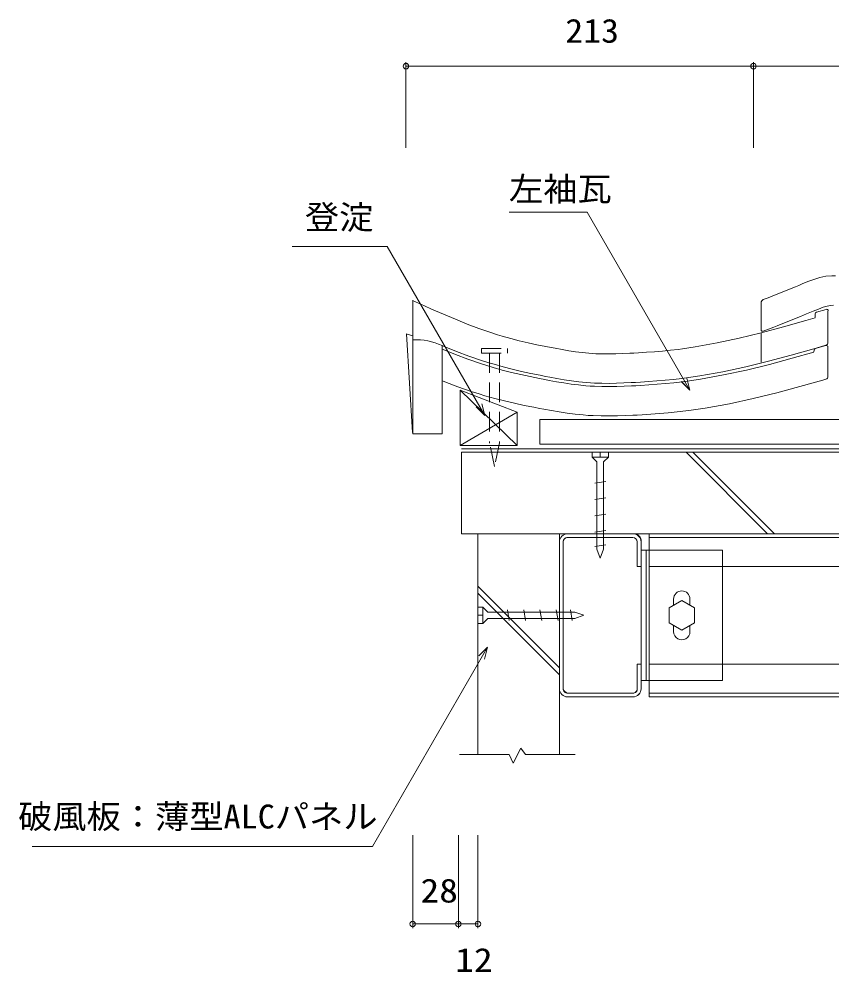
# Model space of a CAD drawing. Units: millimetres, scale not verified. Extents: x -641 to 633, y -299 to 317.
# Drawn here: x -641 to -143, y -271 to 313 of the extents above; entities that cross this region are included whole.
import ezdxf
from ezdxf.enums import TextEntityAlignment as Align

# ---------------------------------------------------------------- set-up
doc = ezdxf.new("R2010")
doc.units = ezdxf.units.MM
doc.header["$LTSCALE"] = 10
doc.linetypes.add('DASHED1', pattern=[1.8, 1.2, -0.6])
doc.linetypes.add('DASHED3', pattern=[4, 3, -1])
for name, color, linetype, lineweight in [('0-0_1', 4, 'Continuous', 18), ('0-1_2', 7, 'Continuous', 18), ('0-2_3', 2, 'Continuous', 18)]:
    doc.layers.add(name, color=color, linetype=linetype, lineweight=lineweight)
doc.styles.add('ＭＳ ゴシック', font='')
doc.styles.get('ＭＳ ゴシック').set_extended_font_data('MS Gothic')

msp = doc.modelspace()

# ---------------------------------------------------------------- linework, layer by layer
at = {"layer": '0-0_1'}
for p, q in [((-392.37, 136.88), (-399.72, 140.3)), ((-184.66, 140.74), (-183.53, 141.19)), ((-185.92, 138.88), (-185.92, 122.35)), ((-146.1, 134.8), (-152.05, 133.06)), ((-152.77, 132.13), (-152.85, 129.79)), ((-144.98, 113.99), (-144.98, 133.75)), ((-184.62, 121.41), (-178.22, 123.93)), ((-399.55, 118.57), (-403.52, 119.79)), ((-403.3, 119.85), (-399.66, 59.35)), ((-185.85, 120.13), (-185.85, 102.37)), ((-381.55, 112.59), (-381.55, 58.47)), ((-381.43, 112.59), (-380.19, 112.07)), ((-380.19, 112.07), (-372.65, 109.03)), ((-153.63, 110.66), (-146.88, 112.6)), ((-146.26, 112.68), (-152.79, 110.76)), ((-145.65, 113.04), (-146.87, 112.62)), ((-144.98, 93.16), (-144.98, 111.72)), ((-372.65, 109.03), (-365.05, 106.16)), ((-365.05, 106.16), (-357.38, 103.5)), ((-181.38, 103.02), (-167.49, 106.75)), ((-167.49, 106.75), (-153.63, 110.66)), ((-153.51, 109.84), (-153.55, 108.71)), ((-357.38, 103.5), (-352.89, 102.07)), ((-352.89, 102.07), (-349.67, 101.1)), ((-349.67, 101.1), (-344.09, 99.54)), ((-344.09, 99.54), (-338.46, 98.11)), ((-209.33, 96.52), (-195.32, 99.57)), ((-195.32, 99.57), (-181.38, 103.02)), ((-338.46, 98.11), (-332.8, 96.77)), ((-332.8, 96.77), (-327.12, 95.53)), ((-327.12, 95.53), (-321.42, 94.36)), ((-321.42, 94.36), (-318.1, 93.72)), ((-318.1, 93.72), (-315.53, 93.23)), ((-231.63, 92.78), (-223.41, 93.98)), ((-223.41, 93.98), (-209.33, 96.52)), ((-315.53, 93.23), (-311.08, 92.42)), ((-311.08, 92.42), (-306.62, 91.67)), ((-306.62, 91.67), (-302.16, 91)), ((-302.16, 91), (-297.68, 90.43)), ((-297.68, 90.43), (-293.2, 89.98)), ((-293.2, 89.98), (-290.59, 89.78)), ((-290.59, 89.78), (-288, 89.63)), ((-288, 89.63), (-283.52, 89.48)), ((-283.52, 89.48), (-279.03, 89.45)), ((-279.03, 89.45), (-274.53, 89.52)), ((-274.53, 89.52), (-270.04, 89.66)), ((-270.04, 89.66), (-265.54, 89.87)), ((-265.54, 89.87), (-262.94, 90.01)), ((-262.94, 90.01), (-259.98, 90.18)), ((-259.98, 90.18), (-254.88, 90.51)), ((-254.88, 90.51), (-249.78, 90.89)), ((-249.78, 90.89), (-244.7, 91.32)), ((-244.7, 91.32), (-239.62, 91.83)), ((-239.62, 91.83), (-234.56, 92.41)), ((-234.56, 92.41), (-231.63, 92.78)), ((-145.68, 92.21), (-147.49, 91.63))]:
    msp.add_line(p, q, dxfattribs=at)
at = {"layer": '0-0_1', "color": 2, "linetype": 'DASHED1'}
for p, q in [((-352.36, 107.89), (-352.36, 52.75)), ((-346.36, 107.89), (-346.36, 53)), ((-349.41, 38.49), (-352.36, 52.75)), ((-346.36, 53), (-349.41, 38.49)), ((-254.55, -22.73), (632.9, -22.73)), ((-254.55, -82.73), (632.9, -82.73))]:
    msp.add_line(p, q, dxfattribs=at)
at = {"layer": '0-0_1', "color": 2}
for p, q in [((-370.48, 85.21), (-370.48, 51.27)), ((-370.48, 85.21), (-335.48, 71.86)), ((-370.48, 85.21), (-335.48, 51.27)), ((-370.48, 51.27), (-335.48, 71.86)), ((-335.48, 71.86), (-335.48, 51.27)), ((-321.55, 52.27), (-321.55, 67.27)), ((-279.55, 47.27), (-289.55, 47.27)), ((-289.55, 47.27), (-289.55, 44.27)), ((-284.55, 47.27), (-284.55, 44.27)), ((-279.55, 47.27), (-279.55, 44.27)), ((-181.94, -2.73), (-231.94, 47.27)), ((-177.7, -2.73), (-227.7, 47.27)), ((-279.55, 44.27), (-289.55, 44.27)), ((-289.55, 44.27), (-286.55, 41.27)), ((-286.55, 41.27), (-286.55, -12.13)), ((-279.55, 44.27), (-282.55, 41.28)), ((-282.55, 41.28), (-282.55, -12.13)), ((-287.79, 28.17), (-281.14, 29.23)), ((-287.79, 18.17), (-281.14, 19.23)), ((-287.79, 8.17), (-281.14, 9.23)), ((632.9, -2.73), (-369.55, -2.73)), ((-359.55, -2.73), (-359.55, -137.98)), ((-309.55, -2.73), (-309.55, -137.98)), ((-264.55, -2.73), (-304.55, -2.73)), ((-304.55, -5.02), (-264.55, -5.03)), ((-287.78, -1.83), (-281.14, -0.77)), ((-254.55, -5.03), (632.9, -5.03)), ((-309.55, -97.73), (-309.55, -7.73)), ((-307.25, -97.73), (-307.25, -7.72)), ((-287.78, -10.57), (-281.14, -9.51)), ((-261.85, -7.73), (-261.85, -22.73)), ((-259.55, -7.73), (-259.55, -22.73)), ((-284.55, -17.73), (-286.55, -12.13)), ((-284.55, -17.73), (-282.55, -12.13)), ((-259.55, -12.73), (-259.55, -92.73)), ((-256.35, -12.73), (-256.35, -92.73)), ((-209.55, -12.73), (-209.55, -22.73)), ((-261.85, -22.73), (-259.55, -22.73)), ((-309.55, -84.87), (-359.55, -34.87)), ((-309.55, -89.11), (-359.55, -39.11)), ((-239.55, -42.73), (-239.55, -46.61)), ((-229.55, -42.73), (-229.55, -46.61)), ((-359.55, -47.73), (-359.55, -57.73)), ((-359.55, -47.73), (-356.55, -47.73)), ((-356.55, -47.73), (-356.55, -57.73)), ((-356.55, -47.73), (-353.55, -50.72)), ((-353.55, -50.72), (-300.15, -50.72)), ((-340.45, -55.96), (-341.5, -49.31)), ((-330.44, -55.96), (-331.5, -49.31)), ((-320.45, -55.96), (-321.5, -49.31)), ((-310.45, -55.96), (-311.5, -49.31)), ((-301.7, -55.96), (-302.76, -49.31)), ((-294.55, -52.72), (-300.15, -50.72)), ((-359.55, -52.73), (-356.55, -52.73)), ((-359.55, -57.73), (-356.55, -57.73)), ((-356.55, -57.73), (-353.55, -54.72)), ((-353.55, -54.72), (-300.15, -54.72)), ((-294.55, -52.72), (-300.15, -54.72)), ((-239.55, -62.73), (-239.55, -58.84)), ((-229.55, -62.73), (-229.55, -58.84)), ((-261.85, -82.73), (-259.55, -82.73)), ((-261.85, -97.73), (-261.85, -82.73)), ((-259.55, -97.73), (-259.55, -82.73)), ((-304.55, -100.43), (-264.55, -100.43)), ((-264.55, -102.73), (-304.55, -102.73)), ((-254.55, -100.43), (632.9, -100.43)), ((632.9, -102.73), (-254.55, -102.73)), ((-333.34, -134.08), (-338, -143.25)), ((-330.41, -137.98), (-333.34, -134.08)), ((-340.31, -137.98), (-370.92, -137.98)), ((-338, -143.25), (-340.31, -137.98)), ((-300.02, -137.98), (-330.41, -137.98)), ((-399.55, -244.39), (-399.55, -187.42)), ((-371.55, -244.39), (-371.55, -187.42)), ((-359.55, -244.39), (-359.55, -187.42)), ((-399.55, -241.89), (-371.55, -241.89)), ((-371.55, -241.89), (-359.55, -241.89))]:
    msp.add_line(p, q, dxfattribs=at)
at = {"layer": '0-0_1', "color": 2, "linetype": 'DASHED3'}
msp.add_line((-369.55, 49.27), (632.9, 49.27), dxfattribs=at)
at = {"layer": '0-0_1'}
for points in [[(-183.53, 141.19), (-182.72, 141.51), (-179.19, 142.9), (-175.65, 144.3), (-172.11, 145.71), (-168.54, 147.14), (-164.95, 148.61), (-162.86, 149.47), (-160.79, 150.33), (-157.21, 151.78), (-153.59, 153.11), (-149.95, 154.23), (-146.28, 155.03), (-142.58, 155.43), (-140.42, 155.43)], [(-399.55, 140.46), (-399.55, 58.47), (-381.55, 58.47)], [(-392.34, 136.85), (-388.03, 134.97), (-380.65, 131.79), (-373.34, 128.72), (-366.1, 125.8), (-358.91, 123.08), (-351.69, 120.58), (-347.58, 119.26), (-344.67, 118.39), (-339.44, 116.93), (-334.17, 115.59), (-328.82, 114.33), (-323.4, 113.14), (-317.89, 112.01), (-314.69, 111.39), (-312.23, 110.92), (-307.97, 110.15), (-303.8, 109.44), (-299.69, 108.83), (-295.65, 108.32), (-291.62, 107.91), (-289.4, 107.74), (-287.18, 107.62), (-283.15, 107.48), (-279.09, 107.45), (-274.96, 107.51), (-270.74, 107.65), (-266.43, 107.85), (-263.93, 107.98), (-261.07, 108.14), (-256.12, 108.46), (-251.22, 108.83), (-246.36, 109.25), (-241.53, 109.73), (-236.71, 110.28), (-234.06, 110.61), (-226.31, 111.74), (-212.84, 114.17), (-199.4, 117.1), (-185.88, 120.45)], [(-178.19, 123.95), (-176.14, 124.76), (-172.59, 126.15), (-169.02, 127.56), (-165.42, 129), (-161.78, 130.46), (-158.12, 131.95), (-155.98, 132.84), (-153.97, 133.67), (-150.71, 134.99), (-147.83, 136.05), (-145.38, 136.81), (-143.39, 137.24), (-141.61, 137.43)], [(-185.88, 120.45), (-172.27, 124.1), (-158.56, 127.97), (-152.79, 129.62)], [(-153.54, 108.61), (-166.96, 104.82), (-180.89, 101.08), (-194.87, 97.62), (-208.93, 94.56), (-223.09, 92), (-231.36, 90.8), (-234.32, 90.42), (-239.41, 89.84), (-244.51, 89.33), (-249.62, 88.89), (-254.74, 88.51), (-259.85, 88.18), (-262.83, 88.01), (-265.45, 87.87), (-269.96, 87.66), (-274.49, 87.52), (-279.02, 87.45), (-283.56, 87.48), (-288.09, 87.64), (-290.73, 87.79), (-293.37, 87.99), (-297.91, 88.44), (-302.43, 89.02), (-306.93, 89.69), (-311.42, 90.45), (-315.89, 91.26), (-318.48, 91.75), (-321.81, 92.4), (-327.54, 93.57), (-333.25, 94.82), (-338.94, 96.16), (-344.6, 97.61), (-350.23, 99.18), (-353.48, 100.16), (-358.01, 101.6), (-365.73, 104.28), (-373.37, 107.17), (-380.95, 110.22), (-381.33, 110.38)], [(-147.55, 91.6), (-148.16, 91.42), (-162.18, 87.47), (-176.39, 83.65), (-190.79, 80.09), (-205.42, 76.9), (-220.19, 74.23), (-228.92, 72.96), (-232.16, 72.55), (-237.5, 71.94), (-242.85, 71.41), (-248.18, 70.95), (-253.49, 70.55), (-258.76, 70.21), (-261.83, 70.04), (-264.56, 69.89), (-269.26, 69.68), (-274.07, 69.52), (-278.95, 69.45), (-283.92, 69.49), (-288.91, 69.65), (-291.92, 69.83), (-294.95, 70.06), (-299.94, 70.56), (-304.9, 71.19), (-309.76, 71.91), (-314.53, 72.71), (-319.19, 73.56), (-321.89, 74.08), (-325.34, 74.75), (-331.26, 75.96), (-337.23, 77.27), (-343.23, 78.68), (-349.25, 80.22), (-355.23, 81.89), (-358.8, 82.96), (-363.7, 84.52), (-371.86, 87.36), (-379.92, 90.4), (-381.34, 90.97)]]:
    msp.add_lwpolyline(points, dxfattribs=at)
at = {"layer": '0-0_1', "color": 2, "linetype": 'DASHED1'}
for points in [[(-357.36, 110.89), (-341.36, 110.89), (-341.36, 107.89)], [(-357.36, 110.89), (-357.36, 107.89), (-341.36, 107.89)]]:
    msp.add_lwpolyline(points, dxfattribs=at)
at = {"layer": '0-0_1', "color": 2}
for points in [[(632.9, 47.27), (-369.55, 47.27), (-369.55, -2.73)], [(-254.55, -2.73), (-254.55, -22.73), (-254.55, -92.73), (-254.55, -102.73)], [(-259.55, -12.73), (-254.55, -12.73), (-209.55, -12.73)], [(-209.55, -22.73), (-209.55, -82.73), (-209.55, -92.73)], [(-259.55, -92.73), (-254.55, -92.73), (-209.55, -92.73)]]:
    msp.add_lwpolyline(points, dxfattribs=at)
msp.add_lwpolyline([(-234.55, -61.73), (-242.34, -57.23), (-242.34, -48.23), (-234.55, -43.73), (-226.75, -48.23), (-226.75, -57.23)], close=True, dxfattribs=at)
for centre in [(-399.55, -241.89), (-371.55, -241.89), (-371.55, -241.89), (-359.55, -241.89)]:
    msp.add_circle(centre, 1.7, dxfattribs=at)
at = {"layer": '0-0_1'}
for centre, radius, start, end in [((-183.92, 138.88), 2, 111.74902, 180), ((-145.82, 133.84), 1, 358, 106.29949), ((-151.77, 132.1), 1, 106.29949, 178), ((-184.98, 122.34), 1, 179.5, 291.53166), ((-397.49, 79.25), 36.95, 64.43924, 92.89795), ((-145.98, 111.72), 1, 0, 106.35783), ((-145.98, 113.99), 1, 289.2796, 0), ((-152.51, 109.8), 1, 106.35783, 178), ((-145.98, 93.16), 1, 287.65382, 0)]:
    msp.add_arc(centre, radius, start, end, dxfattribs=at)
at = {"layer": '0-0_1', "color": 2}
for centre, radius, start, end in [((-304.55, -7.72), 5, 89.99132, 180.00197), ((-304.55, -7.72), 2.7, 90.0031, 179.98341), ((-264.55, -7.72), 5, 359.99558, 90.01259), ((-264.55, -7.73), 2.7, 0.01099, 90.0031), ((-234.55, -42.73), 5, 0.01186, 179.99697), ((-234.55, -62.73), 5, 179.99697, 0.01186), ((-304.55, -97.73), 5, 179.98068, 270.00623), ((-304.55, -97.73), 2.7, 179.98341, 269.99129), ((-264.55, -97.73), 5, 269.98494, 0.01687), ((-264.55, -97.73), 2.7, 269.99129, 0.01099)]:
    msp.add_arc(centre, radius, start, end, dxfattribs=at)
at = {"layer": '0-1_2', "color": 2}
for p, q in [((-403.65, 286.31), (-403.65, 233.81)), ((-190.65, 286.31), (-190.65, 233.81)), ((-403.65, 283.81), (-190.65, 283.81)), ((-190.65, 283.81), (64.06, 283.81)), ((-321.55, 67.27), (632.9, 67.27)), ((-321.55, 52.27), (632.9, 52.27))]:
    msp.add_line(p, q, dxfattribs=at)
at = {"layer": '0-1_2'}
for p, q in [((-403.65, 286.31), (-403.65, 233.81)), ((-403.65, 283.81), (573.64, 283.81)), ((-340.49, 194.34), (-292.49, 194.34)), ((-473.41, 173.39), (-415.15, 173.39)), ((-355.28, 69.69), (-415.15, 173.39)), ((-234.6, 90.39), (-229.58, 85.36)), ((-370.48, 51.27), (-370.48, 85.21)), ((-335.48, 51.27), (-370.48, 85.21)), ((-321.55, 67.27), (632.9, 67.27)), ((-321.55, 52.27), (-321.55, 67.27)), ((-369.55, 49.27), (632.9, 49.27)), ((-369.55, 47.27), (-369.55, -2.73)), ((632.9, 47.27), (-369.55, 47.27)), ((632.9, 52.27), (-321.55, 52.27)), ((-231.94, 47.27), (-181.94, -2.73)), ((-177.7, -2.73), (-227.7, 47.27)), ((-359.55, -2.73), (-369.55, -2.73)), ((-359.55, -2.73), (-282.55, -2.73)), ((-359.55, -2.73), (-359.55, -137.98)), ((-309.55, -2.73), (-309.55, -137.98)), ((-304.55, -5.02), (-264.55, -5.02)), ((632.9, -2.73), (-282.55, -2.73)), ((-254.55, -5.03), (-254.55, -2.73)), ((-307.25, -97.73), (-307.25, -7.72)), ((-261.85, -7.73), (-261.85, -22.73)), ((-259.55, -12.73), (-259.55, -7.73)), ((-256.35, -12.73), (-256.35, -92.73)), ((-254.55, -22.73), (632.9, -22.73)), ((-309.55, -84.87), (-359.55, -34.87)), ((-309.55, -89.11), (-359.55, -39.11)), ((-353.68, -72.29), (-424.19, -194.42)), ((-353.68, -72.29), (-358.98, -77.59)), ((-353.68, -72.29), (-355.62, -79.54)), ((-261.85, -82.73), (-261.85, -97.73)), ((-261.85, -82.73), (-259.55, -82.73)), ((632.9, -82.73), (-254.55, -82.73)), ((-259.55, -97.73), (-259.55, -92.73)), ((-264.55, -100.43), (-304.55, -100.43)), ((-304.55, -102.73), (-264.55, -102.73)), ((-254.55, -100.43), (632.9, -100.43)), ((-340.31, -137.98), (-370.92, -137.98)), ((-330.41, -137.98), (-300.02, -137.98)), ((-399.55, -187.42), (-399.55, -243.59)), ((-371.55, -187.42), (-371.55, -243.59)), ((-359.55, -243.59), (-359.55, -187.42)), ((-632.9, -194.42), (-424.19, -194.42)), ((-399.55, -241.89), (-359.55, -241.89))]:
    msp.add_line(p, q, dxfattribs=at)
for points in [[(-190.65, 233.81), (-190.65, 286.31), (-190.65, 285.51)], [(-292.49, 194.34), (-229.58, 85.36), (-231.52, 92.61)], [(-370.48, 85.21), (-335.48, 71.86), (-370.48, 51.27)], [(-357.22, 76.93), (-355.28, 69.69), (-360.58, 74.99)], [(-370.48, 51.27), (-335.48, 51.27), (-335.48, 71.86)], [(632.9, -102.73), (-254.55, -102.73), (-254.55, -5.03), (632.9, -5.03)], [(-330.41, -137.98), (-333.34, -134.08), (-338, -143.25), (-340.31, -137.98)]]:
    msp.add_lwpolyline(points, dxfattribs=at)
at = {"layer": '0-1_2', "color": 2}
for points in [[(-229.58, 85.36), (-292.49, 194.34), (-340.49, 194.34)], [(-355.28, 69.69), (-415.15, 173.39), (-473.41, 173.39)], [(-231.52, 92.61), (-229.58, 85.36), (-234.88, 90.67)], [(-357.22, 76.93), (-355.28, 69.69), (-360.58, 74.99)]]:
    msp.add_lwpolyline(points, dxfattribs=at)
at = {"layer": '0-1_2'}
msp.add_lwpolyline([(-259.55, -12.73), (-209.55, -12.73), (-209.55, -92.73), (-259.55, -92.73)], close=True, dxfattribs=at)
at = {"layer": '0-1_2', "color": 2}
for centre in [(-403.65, 283.81), (-190.65, 283.81), (-190.65, 283.81)]:
    msp.add_circle(centre, 1.7, dxfattribs=at)
at = {"layer": '0-1_2'}
for centre, radius, start, end in [((-304.49, -7.79), 5.06, 90.68069, 179.3216), ((-304.59, -7.68), 2.66, 89.13463, 180.87271), ((-264.59, -7.76), 2.74, 0.8006, 89.18977), ((-263.97, -7.15), 4.46, 352.60464, 96.87367), ((-304.53, -97.71), 5.02, 180.22381, 269.76374), ((-304, -97.18), 3.29, 189.57717, 260.39753), ((-264.32, -97.96), 2.48, 264.71608, 5.30127), ((-264.47, -97.8), 4.93, 269.15273, 0.84727)]:
    msp.add_arc(centre, radius, start, end, dxfattribs=at)
at = {"layer": '0-2_3'}
for points in [[(-353.68, -72.29), (-424.19, -194.42), (-632.9, -194.42)], [(-358.98, -77.59), (-353.68, -72.29), (-355.62, -79.54)]]:
    msp.add_lwpolyline(points, dxfattribs=at)

# ---------------------------------------------------------------- texts
at = {"layer": '0-0_1', "color": 7, "style": 'ＭＳ ゴシック', "width": 1.15}
for s, p in [('28', (-394.73, -233.14)), ('12', (-373.46, -275.68))]:
    msp.add_text(s, height=14.66, dxfattribs=at).set_placement(p, align=Align.BOTTOM_LEFT)
at = {"layer": '0-1_2', "style": 'ＭＳ ゴシック'}
for s, width, p in [('213', 1.1, (-305.99, 293.8)), ('左袖瓦', 1.05, (-340.49, 196.84)), ('登淀\u3000', 1.05, (-465.63, 179.5))]:
    msp.add_text(s, height=14.66, dxfattribs=dict(at, width=width)).set_placement(p, align=Align.BOTTOM_LEFT)
at = {"layer": '0-2_3', "color": 7, "style": 'ＭＳ ゴシック', "width": 1.05}
msp.add_text('破風板：薄型ALCパネル', height=14.66, dxfattribs=at).set_placement((-641.46, -187.77), align=Align.BOTTOM_LEFT)

doc.saveas('drawing.dxf')
